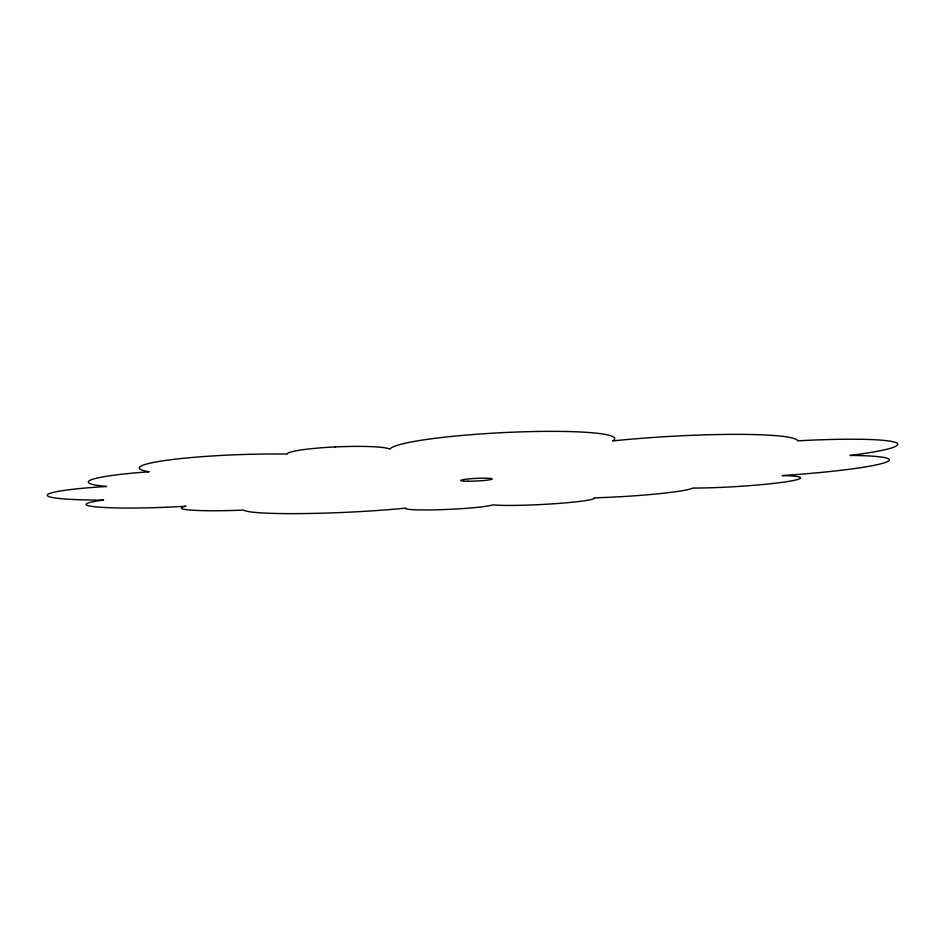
<?xml version="1.0" encoding="UTF-8"?>
<svg xmlns="http://www.w3.org/2000/svg" width="945" height="945" viewBox="0 0 945 945"><rect width="100%" height="100%" fill="white"/><g stroke="black" fill="none" stroke-linecap="round" stroke-linejoin="round"><path stroke-width="1.42" d="M468.106 481.229A15.781 1.323 -2.8 0 0 492.156 478.973A15.781 1.323 -2.8 0 0 468.956 478.902A15.781 1.323 -2.8 0 0 468.106 481.229M335.05 446.938A51.786 5.292 -2.3 0 0 287.162 454.108A100.205 9.71 -2.1 0 0 170.324 459.778A100.205 9.71 -2.1 0 0 149.145 471.779A97.701 8.765 -2 0 0 106.525 486.474A86.503 7.158 -1.9 0 0 47.238 495.085A86.503 7.158 -1.9 0 0 103.607 500.094A73.308 5.682 -2 0 0 99.638 507.205A73.308 5.682 -2 0 0 185.858 506.201A59.37 4.406 -2.2 0 0 243.857 510.076A99.225 7.194 -2.5 0 0 303.794 513.56A99.225 7.194 -2.5 0 0 405.618 508.103A44.155 3.071 -2.7 0 0 442.981 509.615A44.155 3.071 -2.7 0 0 492.652 504.878A53.511 3.745 -2.9 0 0 554.006 503.756A53.511 3.745 -2.9 0 0 594.216 497.873A77.088 5.611 -3.1 0 0 692.791 488.057A66.221 4.89 -3.4 0 0 783.051 482.222A66.221 4.89 -3.4 0 0 782.165 475.571A112.561 9.025 -3.6 0 0 883.173 463.192A112.561 9.025 -3.6 0 0 850.039 455.455A112.089 9.887 -3.7 0 0 894.206 442.036A112.089 9.887 -3.7 0 0 797.663 440.842A130.552 12.32 -3.4 0 0 612.632 440.913A112.597 11.553 -2.9 0 0 516.348 432.042A112.597 11.553 -2.9 0 0 389.978 449.147A51.786 5.292 -2.3 0 0 335.05 446.938"/></g></svg>
